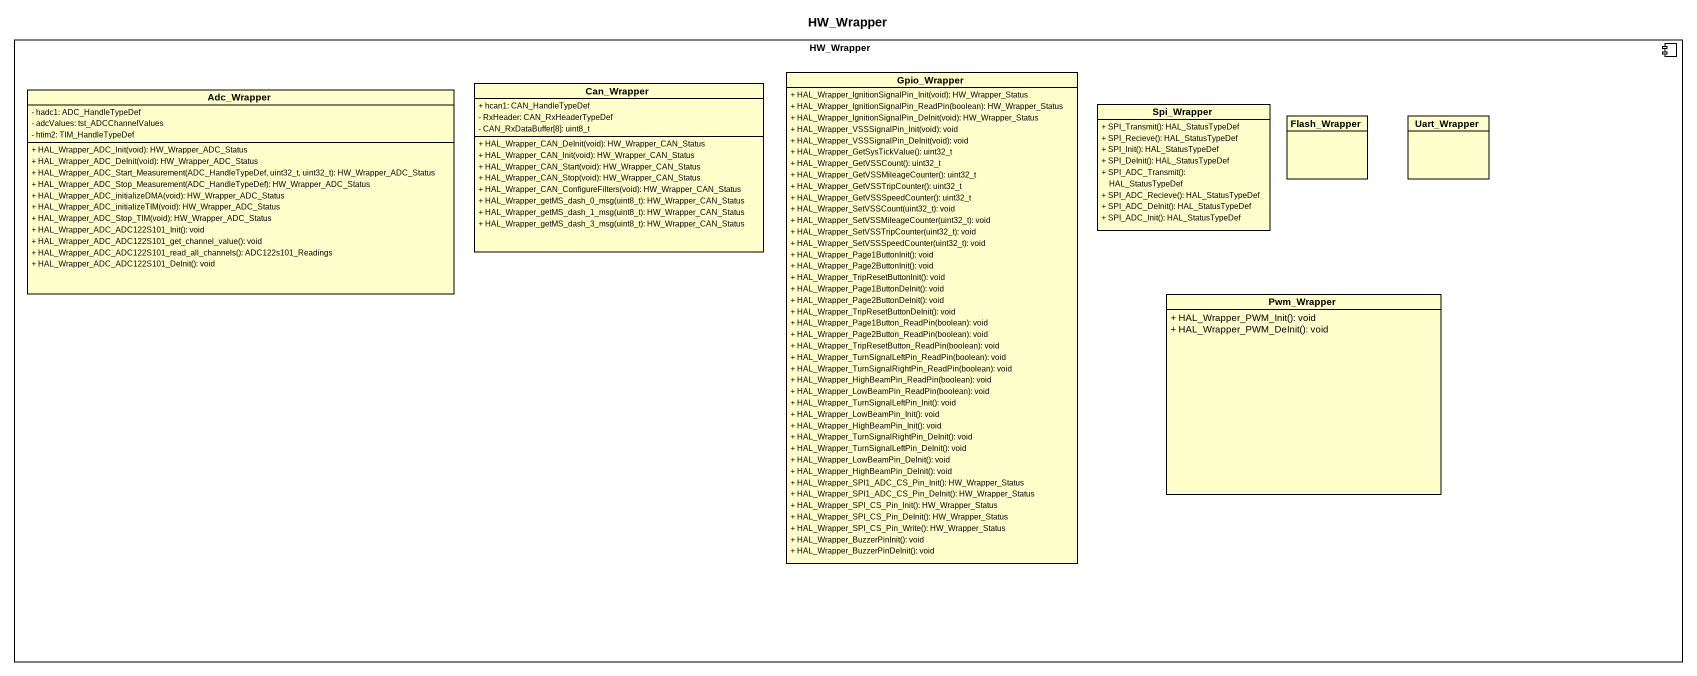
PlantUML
@startuml
title HW_Wrapper
hide circle
hide empty members
skinparam classAttributeIconSize 0
component HW_Wrapper {
  class Adc_Wrapper {
    - hadc1: ADC_HandleTypeDef
    - adcValues: tst_ADCChannelValues
    - htim2: TIM_HandleTypeDef
    + HAL_Wrapper_ADC_Init(void): HW_Wrapper_ADC_Status
    + HAL_Wrapper_ADC_DeInit(void): HW_Wrapper_ADC_Status
    + HAL_Wrapper_ADC_Start_Measurement(ADC_HandleTypeDef, uint32_t, uint32_t): HW_Wrapper_ADC_Status
    + HAL_Wrapper_ADC_Stop_Measurement(ADC_HandleTypeDef): HW_Wrapper_ADC_Status
    + HAL_Wrapper_ADC_initializeDMA(void): HW_Wrapper_ADC_Status
    + HAL_Wrapper_ADC_initializeTIM(void): HW_Wrapper_ADC_Status
    + HAL_Wrapper_ADC_Stop_TIM(void): HW_Wrapper_ADC_Status
    + HAL_Wrapper_ADC_ADC122S101_Init(): void
    + HAL_Wrapper_ADC_ADC122S101_get_channel_value(): void
    + HAL_Wrapper_ADC_ADC122S101_read_all_channels(): ADC122s101_Readings
    + HAL_Wrapper_ADC_ADC122S101_DeInit(): void
  }
  class Can_Wrapper {
    + hcan1: CAN_HandleTypeDef
    - RxHeader: CAN_RxHeaderTypeDef
    - CAN_RxDataBuffer[8]: uint8_t
    + HAL_Wrapper_CAN_DeInit(void): HW_Wrapper_CAN_Status
    + HAL_Wrapper_CAN_Init(void): HW_Wrapper_CAN_Status
    + HAL_Wrapper_CAN_Start(void): HW_Wrapper_CAN_Status
    + HAL_Wrapper_CAN_Stop(void): HW_Wrapper_CAN_Status
    + HAL_Wrapper_CAN_ConfigureFilters(void): HW_Wrapper_CAN_Status
    + HAL_Wrapper_getMS_dash_0_msg(uint8_t): HW_Wrapper_CAN_Status
    + HAL_Wrapper_getMS_dash_1_msg(uint8_t): HW_Wrapper_CAN_Status
    + HAL_Wrapper_getMS_dash_3_msg(uint8_t): HW_Wrapper_CAN_Status
  }
  class Gpio_Wrapper {
    + HAL_Wrapper_IgnitionSignalPin_Init(void): HW_Wrapper_Status
    + HAL_Wrapper_IgnitionSignalPin_ReadPin(boolean): HW_Wrapper_Status
    + HAL_Wrapper_IgnitionSignalPin_DeInit(void): HW_Wrapper_Status
    + HAL_Wrapper_VSSSignalPin_Init(void): void
    + HAL_Wrapper_VSSSignalPin_DeInit(void): void
    + HAL_Wrapper_GetSysTickValue(): uint32_t
    + HAL_Wrapper_GetVSSCount(): uint32_t
    + HAL_Wrapper_GetVSSMileageCounter(): uint32_t
    + HAL_Wrapper_GetVSSTripCounter(): uint32_t
    + HAL_Wrapper_GetVSSSpeedCounter(): uint32_t
    + HAL_Wrapper_SetVSSCount(uint32_t): void
    + HAL_Wrapper_SetVSSMileageCounter(uint32_t): void
    + HAL_Wrapper_SetVSSTripCounter(uint32_t): void
    + HAL_Wrapper_SetVSSSpeedCounter(uint32_t): void
    + HAL_Wrapper_Page1ButtonInit(): void
    + HAL_Wrapper_Page2ButtonInit(): void
    + HAL_Wrapper_TripResetButtonInit(): void
    + HAL_Wrapper_Page1ButtonDeInit(): void
    + HAL_Wrapper_Page2ButtonDeInit(): void
    + HAL_Wrapper_TripResetButtonDeInit(): void
    + HAL_Wrapper_Page1Button_ReadPin(boolean): void
    + HAL_Wrapper_Page2Button_ReadPin(boolean): void
    + HAL_Wrapper_TripResetButton_ReadPin(boolean): void
    + HAL_Wrapper_TurnSignalLeftPin_ReadPin(boolean): void
    + HAL_Wrapper_TurnSignalRightPin_ReadPin(boolean): void
    + HAL_Wrapper_HighBeamPin_ReadPin(boolean): void
    + HAL_Wrapper_LowBeamPin_ReadPin(boolean): void
    + HAL_Wrapper_TurnSignalLeftPin_Init(): void
    + HAL_Wrapper_LowBeamPin_Init(): void
    + HAL_Wrapper_HighBeamPin_Init(): void
    + HAL_Wrapper_TurnSignalRightPin_DeInit(): void
    + HAL_Wrapper_TurnSignalLeftPin_DeInit(): void
    + HAL_Wrapper_LowBeamPin_DeInit(): void
    + HAL_Wrapper_HighBeamPin_DeInit(): void
    + HAL_Wrapper_SPI1_ADC_CS_Pin_Init(): HW_Wrapper_Status
    + HAL_Wrapper_SPI1_ADC_CS_Pin_DeInit(): HW_Wrapper_Status
    + HAL_Wrapper_SPI_CS_Pin_Init(): HW_Wrapper_Status
    + HAL_Wrapper_SPI_CS_Pin_DeInit(): HW_Wrapper_Status
    + HAL_Wrapper_SPI_CS_Pin_Write(): HW_Wrapper_Status
    + HAL_Wrapper_BuzzerPinInit(): void
    + HAL_Wrapper_BuzzerPinDeInit(): void
  }
  class Spi_Wrapper {
    + SPI_Transmit(): HAL_StatusTypeDef
    + SPI_Recieve(): HAL_StatusTypeDef
    + SPI_Init(): HAL_StatusTypeDef
    + SPI_DeInit(): HAL_StatusTypeDef
    + SPI_ADC_Transmit(): HAL_StatusTypeDef
    + SPI_ADC_Recieve(): HAL_StatusTypeDef
    + SPI_ADC_DeInit(): HAL_StatusTypeDef
    + SPI_ADC_Init(): HAL_StatusTypeDef
  }
  class Flash_Wrapper
  class Uart_Wrapper
  class Pwm_Wrapper {
    + HAL_Wrapper_PWM_Init(): void
    + HAL_Wrapper_PWM_DeInit(): void
  }
}
@enduml
